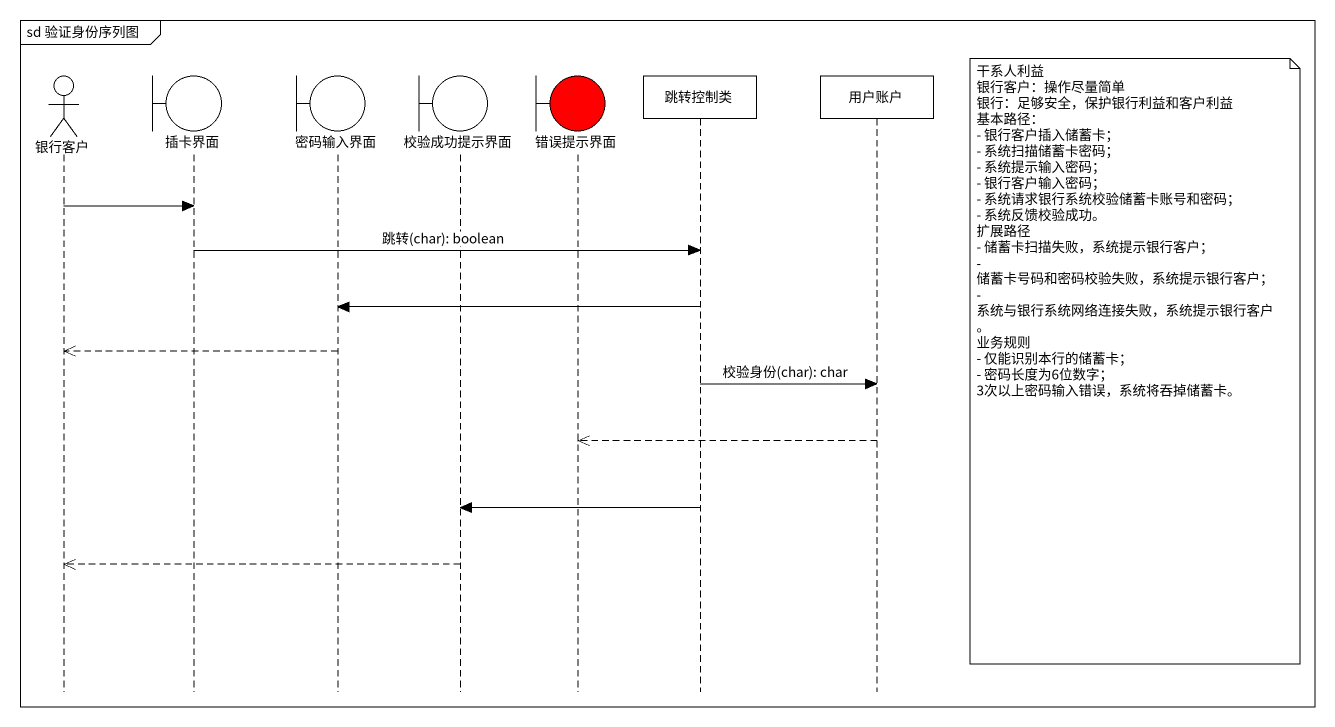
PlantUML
@startuml
mainframe sd 验证身份序列图
hide footbox
actor 银行客户
boundary 插卡界面
boundary 密码输入界面
boundary 校验成功提示界面
boundary 错误提示界面 #FF0000
participant 跳转控制类
participant 用户账户

银行客户 -> 插卡界面
插卡界面 -> 跳转控制类 : 跳转(char): boolean
跳转控制类 -> 密码输入界面
密码输入界面 -->> 银行客户
note right of 用户账户
  干系人利益
  银行客户：操作尽量简单
  银行：足够安全，保护银行利益和客户利益
  基本路径：
  - 银行客户插入储蓄卡；
  - 系统扫描储蓄卡密码；
  - 系统提示输入密码；
  - 银行客户输入密码；
  - 系统请求银行系统校验储蓄卡账号和密码；
  - 系统反馈校验成功。
  扩展路径
  - 储蓄卡扫描失败，系统提示银行客户；
  - 储蓄卡号码和密码校验失败，系统提示银行客户；
  - 系统与银行系统网络连接失败，系统提示银行客户。
  业务规则
  - 仅能识别本行的储蓄卡；
  - 密码长度为6位数字；
  3次以上密码输入错误，系统将吞掉储蓄卡。
end note
跳转控制类 -> 用户账户 : 校验身份(char): char
用户账户 -->> 错误提示界面
跳转控制类 -> 校验成功提示界面
校验成功提示界面 -->> 银行客户
@enduml
